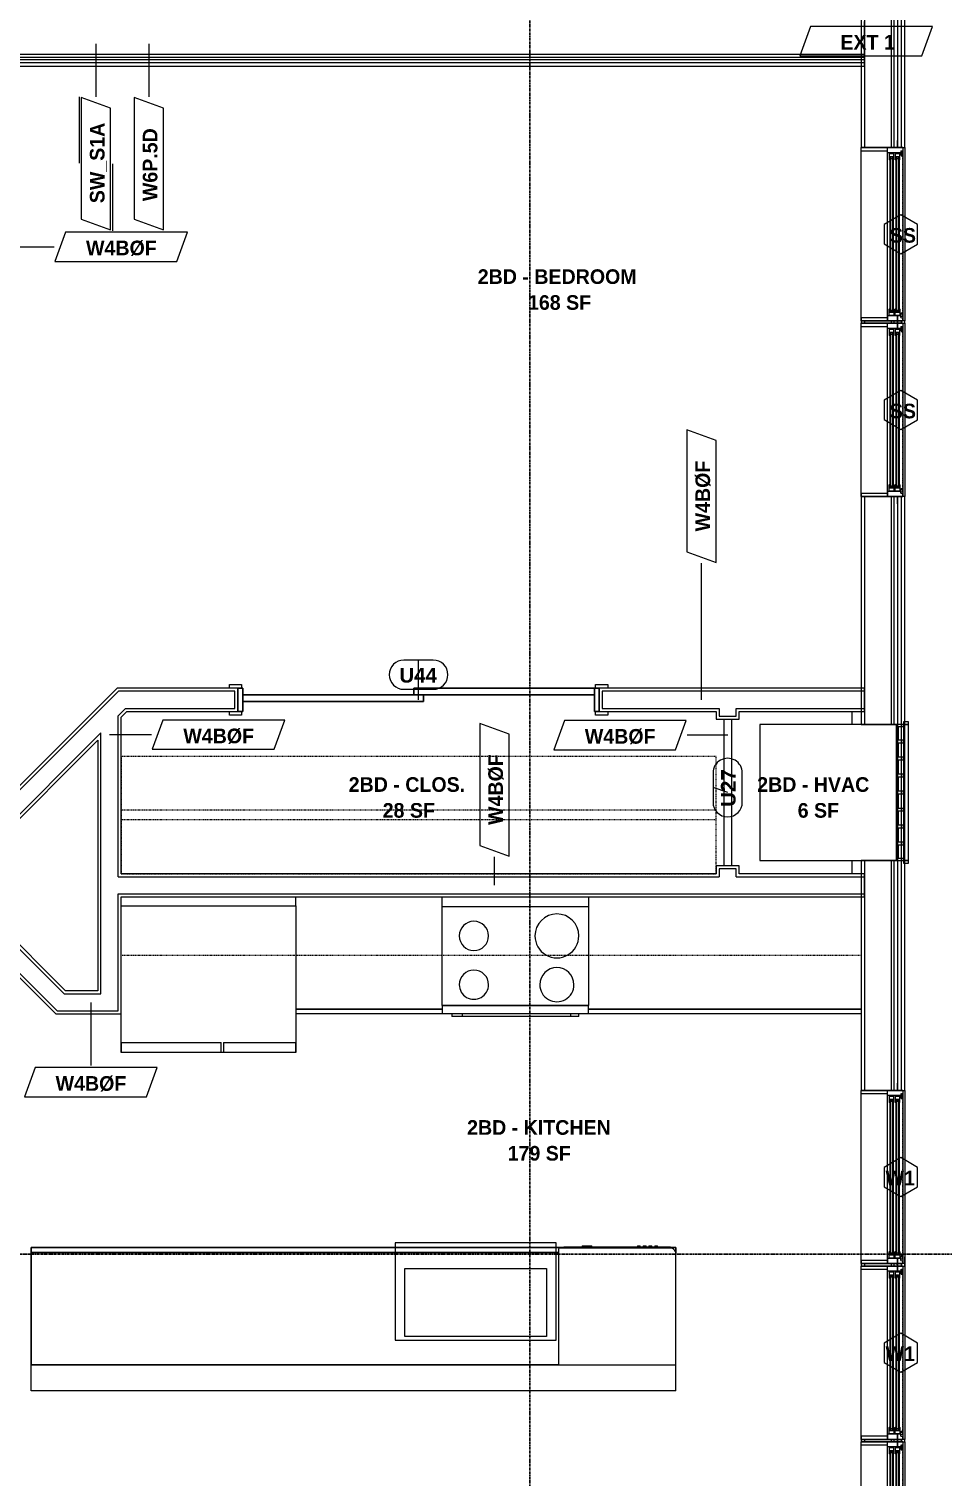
# Model space of a CAD drawing. Header units: inches. Extents: x -4058 to -1781, y 9814 to 12264.
# Drawn here: x -2275.9 to -2088.7, y 10121.5 to 10418.3 of the extents above; entities that cross this region are included whole.
import ezdxf

# ---------------------------------------------------------------- set-up
doc = ezdxf.new("R2010")
doc.units = ezdxf.units.IN
doc.header["$MEASUREMENT"] = 0
doc.linetypes.add('Dash', pattern=[0.25, 0.125, -0.125])
doc.linetypes.add('Grid Line 1_2_', pattern=[0.875, 0.5, -0.125, 0.125, -0.125])
for name, color, linetype, lineweight in [('0-1', 7, 'Continuous', 5), ('0-2', 7, 'Continuous', 9), ('A-AREA-IDEN', 2, 'Continuous', 9), ('A-DETL-GENF-HDLN-1', 7, 'Dash', 9), ('A-DETL-GENF-HDLN-2', 1, 'Continuous', 18), ('A-DOOR-3', 31, 'Continuous', 9), ('A-DOOR-4', 31, 'Continuous', 30), ('A-DOOR-FRAM-3', 31, 'Continuous', 30), ('A-DOOR-IDEN', 31, 'Continuous', 9), ('A-FLOR-1', 7, 'Continuous', 9), ('A-GENM-1', 7, 'Continuous', 9), ('A-GLAZ', 151, 'Continuous', 18), ('A-GLAZ-1', 10, 'Continuous', 30), ('A-GLAZ-2', 7, 'Continuous', 9), ('A-GLAZ-IDEN', 152, 'Continuous', 9), ('A-WALL', 113, 'Continuous', 18), ('A-WALL-1', 7, 'Continuous', 9), ('A-WALL-2', 250, 'Continuous', 18), ('A-WALL-3', 113, 'Continuous', 9), ('A-WALL-IDEN', 211, 'Continuous', 9), ('I-WALL-1', 7, 'Continuous', 9), ('P-SANR-FIXT', 6, 'Continuous', 9), ('Q-CASE', 31, 'Continuous', 9), ('Q-CASE-HDLN', 31, 'Dash', 9), ('Q-SPCQ', 91, 'Continuous', 9), ('S-GRID-1', 1, 'Grid Line 1_2_', 30)]:
    doc.layers.add(name, color=color, linetype=linetype, lineweight=lineweight)
doc.styles.add('Arial_B', font='arialbd.ttf', dxfattribs={"height": 3})
doc.styles.add('Century Gothic_B_1', font='GOTHICB.TTF', dxfattribs={"height": 3})

# ---------------------------------------------------------------- blocks, each defined once
blk = doc.blocks.new('Window-Double_Hung-Marvin-Essential - 3-WIDE _TEMP ALL LOW_ ESDH3066-3454286-UNIT PLANS - 1ST FLOOR')
at = {"layer": 'A-DETL-GENF-HDLN-1'}
blk.add_line((16.1, -3.97), (-16.5, -3.97), dxfattribs=at)
at = {"layer": 'A-DETL-GENF-HDLN-2'}
for p, q in [((-17.13, 4.44), (-17.75, 4.44)), ((-17.13, -0.91), (-17.13, 4.44)), ((17.12, 4.44), (17.75, 4.44)), ((17.12, 4.44), (17.12, -0.91)), ((-19.25, -2.98), (-19.25, -2.94)), ((-19.25, -2.94), (-17.9, -2.94)), ((-17.9, -2.94), (-17.9, -2.83)), ((-17.9, -2.83), (-17.75, -2.83)), ((-16.72, -0.94), (-17.75, -0.94)), ((-17.75, -4.03), (-17.75, -0.94)), ((-16.72, -3.52), (-16.72, -0.94)), ((-16.56, -1.28), (-15.34, -1.28)), ((-16.56, -1.28), (-16.56, -2.22)), ((-15.34, -2.22), (-16.56, -2.22)), ((-16.56, -2.5), (-15.34, -2.5)), ((-16.56, -2.5), (-16.56, -3.44)), ((-15.28, -1.4), (-15.94, -1.4)), ((-15.94, -1.4), (-15.94, -2.12)), ((-15.94, -2.12), (-15.28, -2.12)), ((-15.28, -2.62), (-15.94, -2.62)), ((-15.94, -2.62), (-15.94, -3.34)), ((-15.84, -1.41), (-15.84, -2.1)), ((-15.84, -2.63), (-15.84, -3.32)), ((-15.54, -1.54), (-15.54, -1.98)), ((-15.54, -2.76), (-15.54, -3.2)), ((-15.34, -1.28), (-15.28, -1.34)), ((-15.34, -2.22), (-15.28, -2.16)), ((-15.34, -2.5), (-15.28, -2.56)), ((-15.28, -1.34), (-15.28, -1.4)), ((-15.28, -2.12), (-15.28, -2.16)), ((-15.28, -2.56), (-15.28, -2.62)), ((15.34, -1.28), (15.28, -1.34)), ((15.28, -1.34), (15.28, -1.4)), ((15.28, -1.4), (15.94, -1.4)), ((15.28, -2.12), (15.28, -2.16)), ((15.94, -2.12), (15.28, -2.12)), ((15.34, -2.22), (15.28, -2.16)), ((15.34, -2.5), (15.28, -2.56)), ((15.28, -2.56), (15.28, -2.62)), ((15.28, -2.62), (15.94, -2.62)), ((16.56, -1.28), (15.34, -1.28)), ((15.34, -2.22), (16.56, -2.22)), ((16.56, -2.5), (15.34, -2.5)), ((15.54, -1.54), (15.54, -1.98)), ((15.54, -2.76), (15.54, -3.2)), ((15.84, -1.41), (15.84, -2.1)), ((15.84, -2.63), (15.84, -3.32)), ((15.94, -1.4), (15.94, -2.12)), ((15.94, -2.62), (15.94, -3.34)), ((16.56, -1.28), (16.56, -2.22)), ((16.56, -2.5), (16.56, -3.44)), ((16.72, -3.52), (16.72, -0.94)), ((16.72, -0.94), (17.75, -0.94)), ((17.75, -4.03), (17.75, -0.94)), ((17.9, -2.83), (17.75, -2.83)), ((17.9, -2.94), (17.9, -2.83)), ((19.25, -2.94), (17.9, -2.94)), ((19.25, -2.98), (19.25, -2.94)), ((-17.75, -2.98), (-19.25, -2.98)), ((-17.75, -4.03), (-17.16, -4.03)), ((-17.08, -3.62), (-17.16, -4.03)), ((-17.08, -3.62), (-16.19, -3.62)), ((-16.85, -4), (-16.85, -3.62)), ((-16.3, -4), (-16.85, -4)), ((-16.38, -3.52), (-16.72, -3.52)), ((-15.34, -3.44), (-16.56, -3.44)), ((-16.38, -3.62), (-16.38, -3.52)), ((-16.18, -3.76), (-16.3, -3.76)), ((-16.3, -3.76), (-16.3, -4)), ((-16.19, -3.62), (-16.19, -3.72)), ((-16.19, -3.72), (-16.1, -3.72)), ((-16.18, -3.97), (-16.18, -3.76)), ((-16.18, -3.97), (-16.1, -3.97)), ((-16.1, -3.72), (-16.1, -3.97)), ((-15.94, -3.34), (-15.28, -3.34)), ((-15.34, -3.44), (-15.28, -3.38)), ((-15.28, -3.34), (-15.28, -3.38)), ((15.28, -3.34), (15.28, -3.38)), ((15.94, -3.34), (15.28, -3.34)), ((15.34, -3.44), (15.28, -3.38)), ((15.34, -3.44), (16.56, -3.44)), ((16.19, -3.72), (16.1, -3.72)), ((16.1, -3.72), (16.1, -3.97)), ((16.18, -3.97), (16.1, -3.97)), ((16.18, -3.97), (16.18, -3.76)), ((16.18, -3.76), (16.3, -3.76)), ((17.08, -3.62), (16.19, -3.62)), ((16.19, -3.62), (16.19, -3.72)), ((16.3, -3.76), (16.3, -4)), ((16.3, -4), (16.85, -4)), ((16.38, -3.62), (16.38, -3.52)), ((16.38, -3.52), (16.72, -3.52)), ((16.85, -4), (16.85, -3.62)), ((17.08, -3.62), (17.16, -4.03)), ((17.75, -4.03), (17.16, -4.03)), ((17.75, -2.98), (19.25, -2.98))]:
    blk.add_line(p, q, dxfattribs=at)
at = {"layer": 'A-GLAZ'}
for p, q in [((15.84, -1.41), (-15.84, -1.41)), ((15.84, -1.54), (-15.84, -1.54)), ((15.84, -1.98), (-15.84, -1.98)), ((15.84, -2.1), (-15.84, -2.1)), ((15.84, -2.63), (-15.84, -2.63)), ((15.84, -2.76), (-15.84, -2.76)), ((15.84, -3.2), (-15.84, -3.2)), ((15.84, -3.32), (-15.84, -3.32))]:
    blk.add_line(p, q, dxfattribs=at)
at = {"layer": 'A-GLAZ-1'}
for p, q in [((-17.75, -0.91), (-17.75, 4.44)), ((17.75, 4.44), (17.75, -0.91)), ((-17.75, -4.03), (-17.75, -0.94)), ((17.75, -0.94), (17.75, -4.03))]:
    blk.add_line(p, q, dxfattribs=at)
at = {"layer": 'A-GLAZ-2'}
for p, q in [((-17.75, 4.44), (17.75, 4.44)), ((-17.75, -0.94), (17.75, -0.94)), ((17.75, -4.03), (-17.75, -4.03)), ((17.75, -4.44), (19.62, -4.44)), ((17.75, -4.5), (17.75, -4.44)), ((19.62, -4.5), (17.75, -4.5)), ((19.62, -4.44), (19.62, -4.5))]:
    blk.add_line(p, q, dxfattribs=at)
blk = doc.blocks.new('Window-Double_Hung-Marvin-Essential - 3-WIDE _TEMP ALL LOW_ ESDH3066-3454287-UNIT PLANS - 1ST FLOOR')
at = {"layer": 'A-DETL-GENF-HDLN-1'}
blk.add_line((16.1, -3.97), (-16.5, -3.97), dxfattribs=at)
at = {"layer": 'A-DETL-GENF-HDLN-2'}
for p, q in [((-17.13, 4.44), (-17.75, 4.44)), ((-17.13, -0.91), (-17.13, 4.44)), ((17.12, 4.44), (17.75, 4.44)), ((17.12, 4.44), (17.12, -0.91)), ((-19.25, -2.98), (-19.25, -2.94)), ((-19.25, -2.94), (-17.9, -2.94)), ((-17.9, -2.94), (-17.9, -2.83)), ((-17.9, -2.83), (-17.75, -2.83)), ((-16.72, -0.94), (-17.75, -0.94)), ((-17.75, -4.03), (-17.75, -0.94)), ((-16.72, -3.52), (-16.72, -0.94)), ((-16.56, -1.28), (-15.34, -1.28)), ((-16.56, -1.28), (-16.56, -2.22)), ((-15.34, -2.22), (-16.56, -2.22)), ((-16.56, -2.5), (-15.34, -2.5)), ((-16.56, -2.5), (-16.56, -3.44)), ((-15.28, -1.4), (-15.94, -1.4)), ((-15.94, -1.4), (-15.94, -2.12)), ((-15.94, -2.12), (-15.28, -2.12)), ((-15.28, -2.62), (-15.94, -2.62)), ((-15.94, -2.62), (-15.94, -3.34)), ((-15.84, -1.41), (-15.84, -2.1)), ((-15.84, -2.63), (-15.84, -3.32)), ((-15.54, -1.54), (-15.54, -1.98)), ((-15.54, -2.76), (-15.54, -3.2)), ((-15.34, -1.28), (-15.28, -1.34)), ((-15.34, -2.22), (-15.28, -2.16)), ((-15.34, -2.5), (-15.28, -2.56)), ((-15.28, -1.34), (-15.28, -1.4)), ((-15.28, -2.12), (-15.28, -2.16)), ((-15.28, -2.56), (-15.28, -2.62)), ((15.34, -1.28), (15.28, -1.34)), ((15.28, -1.34), (15.28, -1.4)), ((15.28, -1.4), (15.94, -1.4)), ((15.28, -2.12), (15.28, -2.16)), ((15.94, -2.12), (15.28, -2.12)), ((15.34, -2.22), (15.28, -2.16)), ((15.34, -2.5), (15.28, -2.56)), ((15.28, -2.56), (15.28, -2.62)), ((15.28, -2.62), (15.94, -2.62)), ((16.56, -1.28), (15.34, -1.28)), ((15.34, -2.22), (16.56, -2.22)), ((16.56, -2.5), (15.34, -2.5)), ((15.54, -1.54), (15.54, -1.98)), ((15.54, -2.76), (15.54, -3.2)), ((15.84, -1.41), (15.84, -2.1)), ((15.84, -2.63), (15.84, -3.32)), ((15.94, -1.4), (15.94, -2.12)), ((15.94, -2.62), (15.94, -3.34)), ((16.56, -1.28), (16.56, -2.22)), ((16.56, -2.5), (16.56, -3.44)), ((16.72, -3.52), (16.72, -0.94)), ((16.72, -0.94), (17.75, -0.94)), ((17.75, -4.03), (17.75, -0.94)), ((17.9, -2.83), (17.75, -2.83)), ((17.9, -2.94), (17.9, -2.83)), ((19.25, -2.94), (17.9, -2.94)), ((19.25, -2.98), (19.25, -2.94)), ((-17.75, -2.98), (-19.25, -2.98)), ((-17.75, -4.03), (-17.16, -4.03)), ((-17.08, -3.62), (-17.16, -4.03)), ((-17.08, -3.62), (-16.19, -3.62)), ((-16.85, -4), (-16.85, -3.62)), ((-16.3, -4), (-16.85, -4)), ((-16.38, -3.52), (-16.72, -3.52)), ((-15.34, -3.44), (-16.56, -3.44)), ((-16.38, -3.62), (-16.38, -3.52)), ((-16.18, -3.76), (-16.3, -3.76)), ((-16.3, -3.76), (-16.3, -4)), ((-16.19, -3.62), (-16.19, -3.72)), ((-16.19, -3.72), (-16.1, -3.72)), ((-16.18, -3.97), (-16.18, -3.76)), ((-16.18, -3.97), (-16.1, -3.97)), ((-16.1, -3.72), (-16.1, -3.97)), ((-15.94, -3.34), (-15.28, -3.34)), ((-15.34, -3.44), (-15.28, -3.38)), ((-15.28, -3.34), (-15.28, -3.38)), ((15.28, -3.34), (15.28, -3.38)), ((15.94, -3.34), (15.28, -3.34)), ((15.34, -3.44), (15.28, -3.38)), ((15.34, -3.44), (16.56, -3.44)), ((16.19, -3.72), (16.1, -3.72)), ((16.1, -3.72), (16.1, -3.97)), ((16.18, -3.97), (16.1, -3.97)), ((16.18, -3.97), (16.18, -3.76)), ((16.18, -3.76), (16.3, -3.76)), ((17.08, -3.62), (16.19, -3.62)), ((16.19, -3.62), (16.19, -3.72)), ((16.3, -3.76), (16.3, -4)), ((16.3, -4), (16.85, -4)), ((16.38, -3.62), (16.38, -3.52)), ((16.38, -3.52), (16.72, -3.52)), ((16.85, -4), (16.85, -3.62)), ((17.08, -3.62), (17.16, -4.03)), ((17.75, -4.03), (17.16, -4.03)), ((17.75, -2.98), (19.25, -2.98))]:
    blk.add_line(p, q, dxfattribs=at)
at = {"layer": 'A-GLAZ'}
for p, q in [((15.84, -1.41), (-15.84, -1.41)), ((15.84, -1.54), (-15.84, -1.54)), ((15.84, -1.98), (-15.84, -1.98)), ((15.84, -2.1), (-15.84, -2.1)), ((15.84, -2.63), (-15.84, -2.63)), ((15.84, -2.76), (-15.84, -2.76)), ((15.84, -3.2), (-15.84, -3.2)), ((15.84, -3.32), (-15.84, -3.32))]:
    blk.add_line(p, q, dxfattribs=at)
at = {"layer": 'A-GLAZ-1'}
for p, q in [((-17.75, -0.91), (-17.75, 4.44)), ((17.75, 4.44), (17.75, -0.91)), ((-17.75, -4.03), (-17.75, -0.94)), ((17.75, -0.94), (17.75, -4.03))]:
    blk.add_line(p, q, dxfattribs=at)
at = {"layer": 'A-GLAZ-2'}
for p, q in [((-17.75, 4.44), (17.75, 4.44)), ((-17.75, -0.94), (17.75, -0.94)), ((17.75, -4.03), (-17.75, -4.03))]:
    blk.add_line(p, q, dxfattribs=at)
blk = doc.blocks.new('Window-Double_Hung-Marvin-Essential - 2-WIDE _TEMP ALL LOW_ ESDH3066-3454284-UNIT PLANS - 1ST FLOOR')
at = {"layer": 'A-DETL-GENF-HDLN-1'}
blk.add_line((16.1, -3.97), (-16.5, -3.97), dxfattribs=at)
at = {"layer": 'A-DETL-GENF-HDLN-2'}
for p, q in [((-17.13, 4.44), (-17.75, 4.44)), ((-17.13, -0.91), (-17.13, 4.44)), ((17.12, 4.44), (17.75, 4.44)), ((17.12, 4.44), (17.12, -0.91)), ((-19.25, -2.98), (-19.25, -2.94)), ((-19.25, -2.94), (-17.9, -2.94)), ((-17.9, -2.94), (-17.9, -2.83)), ((-17.9, -2.83), (-17.75, -2.83)), ((-16.72, -0.94), (-17.75, -0.94)), ((-17.75, -4.03), (-17.75, -0.94)), ((-16.72, -3.52), (-16.72, -0.94)), ((-16.56, -1.28), (-15.34, -1.28)), ((-16.56, -1.28), (-16.56, -2.22)), ((-15.34, -2.22), (-16.56, -2.22)), ((-16.56, -2.5), (-15.34, -2.5)), ((-16.56, -2.5), (-16.56, -3.44)), ((-15.28, -1.4), (-15.94, -1.4)), ((-15.94, -1.4), (-15.94, -2.12)), ((-15.94, -2.12), (-15.28, -2.12)), ((-15.28, -2.62), (-15.94, -2.62)), ((-15.94, -2.62), (-15.94, -3.34)), ((-15.84, -1.41), (-15.84, -2.1)), ((-15.84, -2.63), (-15.84, -3.32)), ((-15.54, -1.54), (-15.54, -1.98)), ((-15.54, -2.76), (-15.54, -3.2)), ((-15.34, -1.28), (-15.28, -1.34)), ((-15.34, -2.22), (-15.28, -2.16)), ((-15.34, -2.5), (-15.28, -2.56)), ((-15.28, -1.34), (-15.28, -1.4)), ((-15.28, -2.12), (-15.28, -2.16)), ((-15.28, -2.56), (-15.28, -2.62)), ((15.34, -1.28), (15.28, -1.34)), ((15.28, -1.34), (15.28, -1.4)), ((15.28, -1.4), (15.94, -1.4)), ((15.28, -2.12), (15.28, -2.16)), ((15.94, -2.12), (15.28, -2.12)), ((15.34, -2.22), (15.28, -2.16)), ((15.34, -2.5), (15.28, -2.56)), ((15.28, -2.56), (15.28, -2.62)), ((15.28, -2.62), (15.94, -2.62)), ((16.56, -1.28), (15.34, -1.28)), ((15.34, -2.22), (16.56, -2.22)), ((16.56, -2.5), (15.34, -2.5)), ((15.54, -1.54), (15.54, -1.98)), ((15.54, -2.76), (15.54, -3.2)), ((15.84, -1.41), (15.84, -2.1)), ((15.84, -2.63), (15.84, -3.32)), ((15.94, -1.4), (15.94, -2.12)), ((15.94, -2.62), (15.94, -3.34)), ((16.56, -1.28), (16.56, -2.22)), ((16.56, -2.5), (16.56, -3.44)), ((16.72, -3.52), (16.72, -0.94)), ((16.72, -0.94), (17.75, -0.94)), ((17.75, -4.03), (17.75, -0.94)), ((17.9, -2.83), (17.75, -2.83)), ((17.9, -2.94), (17.9, -2.83)), ((19.25, -2.94), (17.9, -2.94)), ((19.25, -2.98), (19.25, -2.94)), ((-17.75, -2.98), (-19.25, -2.98)), ((-17.75, -4.03), (-17.16, -4.03)), ((-17.08, -3.62), (-17.16, -4.03)), ((-17.08, -3.62), (-16.19, -3.62)), ((-16.85, -4), (-16.85, -3.62)), ((-16.3, -4), (-16.85, -4)), ((-16.38, -3.52), (-16.72, -3.52)), ((-15.34, -3.44), (-16.56, -3.44)), ((-16.38, -3.62), (-16.38, -3.52)), ((-16.18, -3.76), (-16.3, -3.76)), ((-16.3, -3.76), (-16.3, -4)), ((-16.19, -3.62), (-16.19, -3.72)), ((-16.19, -3.72), (-16.1, -3.72)), ((-16.18, -3.97), (-16.18, -3.76)), ((-16.18, -3.97), (-16.1, -3.97)), ((-16.1, -3.72), (-16.1, -3.97)), ((-15.94, -3.34), (-15.28, -3.34)), ((-15.34, -3.44), (-15.28, -3.38)), ((-15.28, -3.34), (-15.28, -3.38)), ((15.28, -3.34), (15.28, -3.38)), ((15.94, -3.34), (15.28, -3.34)), ((15.34, -3.44), (15.28, -3.38)), ((15.34, -3.44), (16.56, -3.44)), ((16.19, -3.72), (16.1, -3.72)), ((16.1, -3.72), (16.1, -3.97)), ((16.18, -3.97), (16.1, -3.97)), ((16.18, -3.97), (16.18, -3.76)), ((16.18, -3.76), (16.3, -3.76)), ((17.08, -3.62), (16.19, -3.62)), ((16.19, -3.62), (16.19, -3.72)), ((16.3, -3.76), (16.3, -4)), ((16.3, -4), (16.85, -4)), ((16.38, -3.62), (16.38, -3.52)), ((16.38, -3.52), (16.72, -3.52)), ((16.85, -4), (16.85, -3.62)), ((17.08, -3.62), (17.16, -4.03)), ((17.75, -4.03), (17.16, -4.03)), ((17.75, -2.98), (19.25, -2.98))]:
    blk.add_line(p, q, dxfattribs=at)
at = {"layer": 'A-GLAZ'}
for p, q in [((15.84, -1.41), (-15.84, -1.41)), ((15.84, -1.54), (-15.84, -1.54)), ((15.84, -1.98), (-15.84, -1.98)), ((15.84, -2.1), (-15.84, -2.1)), ((15.84, -2.63), (-15.84, -2.63)), ((15.84, -2.76), (-15.84, -2.76)), ((15.84, -3.2), (-15.84, -3.2)), ((15.84, -3.32), (-15.84, -3.32))]:
    blk.add_line(p, q, dxfattribs=at)
at = {"layer": 'A-GLAZ-1'}
for p, q in [((-17.75, -0.91), (-17.75, 4.44)), ((17.75, 4.44), (17.75, -0.91)), ((-17.75, -4.03), (-17.75, -0.94)), ((17.75, -0.94), (17.75, -4.03))]:
    blk.add_line(p, q, dxfattribs=at)
at = {"layer": 'A-GLAZ-2'}
for p, q in [((-17.75, 4.44), (17.75, 4.44)), ((-17.75, -0.94), (17.75, -0.94)), ((17.75, -4.03), (-17.75, -4.03))]:
    blk.add_line(p, q, dxfattribs=at)
blk = doc.blocks.new('V-Series_EWC4_SPVU_RFA_2015 - 1ST FLOOR-2484708-UNIT PLANS - 1ST FLOOR')
at = {"layer": 'A-GENM-1'}
for p, q in [((-3126.69, 12090.69), (-3127.25, 12090.69)), ((-3127.25, 12090.69), (-3127.25, 12089.69)), ((-3127.25, 12089.69), (-3126.69, 12089.69)), ((-3098.81, 12090.69), (-3126.69, 12090.69)), ((-3126.69, 12090.69), (-3126.69, 12089.69)), ((-3126.69, 12089.69), (-3126.69, 12090.69)), ((-3126.69, 12089.69), (-3098.81, 12089.69)), ((-3126.69, 12089.69), (-3126.69, 12060.25)), ((-3126.25, 12089.69), (-3126.69, 12089.69)), ((-3126.25, 12088.69), (-3126.25, 12089.69)), ((-3122.95, 12089.69), (-3123.45, 12089.69)), ((-3123.45, 12089.69), (-3123.45, 12088.69)), ((-3122.95, 12088.69), (-3122.95, 12089.69)), ((-3119.47, 12089.69), (-3119.97, 12089.69)), ((-3119.97, 12089.69), (-3119.97, 12088.69)), ((-3119.47, 12088.69), (-3119.47, 12089.69)), ((-3115.98, 12089.69), (-3116.48, 12089.69)), ((-3116.48, 12089.69), (-3116.48, 12088.69)), ((-3115.98, 12088.69), (-3115.98, 12089.69)), ((-3112.5, 12089.69), (-3113, 12089.69)), ((-3113, 12089.69), (-3113, 12088.69)), ((-3112.5, 12088.69), (-3112.5, 12089.69)), ((-3109.01, 12089.69), (-3109.51, 12089.69)), ((-3109.51, 12089.69), (-3109.51, 12088.69)), ((-3109.01, 12088.69), (-3109.01, 12089.69)), ((-3105.53, 12089.69), (-3106.03, 12089.69)), ((-3106.03, 12089.69), (-3106.03, 12088.69)), ((-3105.53, 12088.69), (-3105.53, 12089.69)), ((-3102.05, 12089.69), (-3102.55, 12089.69)), ((-3102.55, 12089.69), (-3102.55, 12088.69)), ((-3102.05, 12088.69), (-3102.05, 12089.69)), ((-3098.81, 12089.69), (-3099.25, 12089.69)), ((-3099.25, 12089.69), (-3099.25, 12088.69)), ((-3098.81, 12089.69), (-3098.81, 12090.69)), ((-3098.25, 12090.69), (-3098.81, 12090.69)), ((-3098.81, 12090.69), (-3098.81, 12089.69)), ((-3098.81, 12089.69), (-3098.25, 12089.69)), ((-3098.81, 12060.25), (-3098.81, 12089.69)), ((-3098.25, 12089.69), (-3098.25, 12090.69)), ((-3123.45, 12088.69), (-3126.25, 12088.69)), ((-3119.97, 12088.69), (-3122.95, 12088.69)), ((-3116.48, 12088.69), (-3119.47, 12088.69)), ((-3113, 12088.69), (-3115.98, 12088.69)), ((-3109.51, 12088.69), (-3112.5, 12088.69)), ((-3106.03, 12088.69), (-3109.01, 12088.69)), ((-3102.55, 12088.69), (-3105.53, 12088.69)), ((-3099.25, 12088.69), (-3102.05, 12088.69)), ((-3126.69, 12060.25), (-3098.81, 12060.25))]:
    blk.add_line(p, q, dxfattribs=at)
blk = doc.blocks.new('CTR - 1st Phase - Shell_rvt-1-UNIT PLANS - 1ST FLOOR')
at = {"layer": 'A-FLOR-1'}
for p, q in [((-2107.32, 10275.73), (-2107.32, 10278.41)), ((-2107.32, 10245.16), (-2107.32, 10247.85))]:
    blk.add_line(p, q, dxfattribs=at)
at = {"layer": 'A-WALL-1'}
for p, q in [((-2105.45, 10474.84), (-2105.45, 10393.94)), ((-2096.57, 10393.94), (-2096.57, 10474.84)), ((-2100.1, 10393.94), (-2100.07, 10393.94)), ((-2096.98, 10393.94), (-2096.57, 10393.94)), ((-2096.57, 10393.94), (-2096.57, 10358.44)), ((-2105.45, 10358.44), (-2105.45, 10357.94)), ((-2100.07, 10358.44), (-2100.1, 10358.44)), ((-2100.1, 10357.94), (-2100.07, 10357.94)), ((-2096.57, 10358.44), (-2096.98, 10358.44)), ((-2096.98, 10357.94), (-2096.57, 10357.94)), ((-2096.57, 10357.94), (-2096.57, 10358.44)), ((-2096.57, 10357.94), (-2096.57, 10322.44)), ((-2105.45, 10322.44), (-2105.45, 10275.73)), ((-2100.07, 10322.44), (-2100.1, 10322.44)), ((-2096.57, 10322.44), (-2096.98, 10322.44)), ((-2096.57, 10200.74), (-2096.57, 10322.44)), ((-2105.45, 10275.73), (-2098.32, 10275.73)), ((-2098.32, 10275.73), (-2098.32, 10247.85)), ((-2098.32, 10247.85), (-2105.45, 10247.85)), ((-2105.45, 10247.85), (-2105.45, 10200.74)), ((-2100.1, 10200.74), (-2100.07, 10200.74)), ((-2096.98, 10200.74), (-2096.57, 10200.74)), ((-2096.57, 10200.74), (-2096.57, 10166.61)), ((-2105.45, 10165.24), (-2105.45, 10164.74)), ((-2100.07, 10165.24), (-2100.1, 10165.24)), ((-2100.1, 10164.74), (-2100.07, 10164.74)), ((-2096.57, 10165.24), (-2096.98, 10165.24)), ((-2096.98, 10164.74), (-2096.57, 10164.74)), ((-2096.57, 10164.74), (-2096.57, 10129.24)), ((-2105.45, 10129.24), (-2105.45, 10128.74)), ((-2100.07, 10129.24), (-2100.1, 10129.24)), ((-2100.1, 10128.74), (-2100.07, 10128.74)), ((-2096.57, 10129.24), (-2096.98, 10129.24)), ((-2096.98, 10128.74), (-2096.57, 10128.74)), ((-2096.57, 10128.74), (-2096.57, 10129.24)), ((-2096.57, 10128.74), (-2096.57, 10093.24))]:
    blk.add_line(p, q, dxfattribs=at)
at = {"layer": 'A-WALL-2'}
for p, q in [((-2104.82, 10474.84), (-2104.82, 10393.94)), ((-2099.32, 10474.84), (-2099.32, 10393.94)), ((-2098.82, 10474.84), (-2098.82, 10393.94)), ((-2098.07, 10474.84), (-2098.07, 10393.94)), ((-2097.32, 10474.84), (-2097.32, 10393.94)), ((-2104.82, 10358.44), (-2104.82, 10357.94)), ((-2099.32, 10358.44), (-2099.32, 10357.94)), ((-2098.82, 10358.44), (-2098.82, 10357.94)), ((-2098.07, 10358.44), (-2098.07, 10357.94)), ((-2097.32, 10358.44), (-2097.32, 10357.94)), ((-2104.82, 10322.44), (-2104.82, 10275.73)), ((-2099.32, 10322.44), (-2099.32, 10275.73)), ((-2098.82, 10322.44), (-2098.82, 10275.73)), ((-2098.07, 10322.44), (-2098.07, 10200.74)), ((-2097.32, 10322.44), (-2097.32, 10200.74)), ((-2104.82, 10247.85), (-2104.82, 10200.74)), ((-2099.32, 10247.85), (-2099.32, 10200.74)), ((-2098.82, 10247.85), (-2098.82, 10200.74)), ((-2104.82, 10165.24), (-2104.82, 10164.74)), ((-2099.32, 10165.24), (-2099.32, 10164.74)), ((-2098.82, 10165.24), (-2098.82, 10164.74)), ((-2098.07, 10165.24), (-2098.07, 10164.74)), ((-2097.32, 10165.24), (-2097.32, 10164.74)), ((-2104.82, 10129.24), (-2104.82, 10128.74)), ((-2099.32, 10129.24), (-2099.32, 10128.74)), ((-2098.82, 10129.24), (-2098.82, 10128.74)), ((-2098.07, 10129.24), (-2098.07, 10128.74)), ((-2097.32, 10129.24), (-2097.32, 10128.74))]:
    blk.add_line(p, q, dxfattribs=at)
at = {"layer": '0-2'}
for name, p, rotation in [('Window-Double_Hung-Marvin-Essential - 2-WIDE _TEMP ALL LOW_ ESDH3066-3454284-UNIT PLANS - 1ST FLOOR', (-2101.01, 10376.19), 89.99999999999882), ('Window-Double_Hung-Marvin-Essential - 2-WIDE _TEMP ALL LOW_ ESDH3066-3454284-UNIT PLANS - 1ST FLOOR', (-2101.01, 10340.19), 89.99999999999882), ('V-Series_EWC4_SPVU_RFA_2015 - 1ST FLOOR-2484708-UNIT PLANS - 1ST FLOOR', (-14186.51, 7149.04), 269.9999999999999), ('Window-Double_Hung-Marvin-Essential - 3-WIDE _TEMP ALL LOW_ ESDH3066-3454287-UNIT PLANS - 1ST FLOOR', (-2101.01, 10182.99), 89.99999999999882), ('Window-Double_Hung-Marvin-Essential - 3-WIDE _TEMP ALL LOW_ ESDH3066-3454286-UNIT PLANS - 1ST FLOOR', (-2101.01, 10146.99), 89.99999999999882), ('Window-Double_Hung-Marvin-Essential - 3-WIDE _TEMP ALL LOW_ ESDH3066-3454287-UNIT PLANS - 1ST FLOOR', (-2101.01, 10110.99), 89.99999999999882)]:
    blk.add_blockref(name, p, dxfattribs=dict(at, rotation=rotation))
blk = doc.blocks.new('CTR - 1st Phase - Common Walls_rvt-1-UNIT PLANS - 1ST FLOOR')
at = {"layer": 'A-WALL-2'}
for p, q in [((-2104.82, 10413.04), (-2436.93, 10413.04)), ((-2104.82, 10411.29), (-2438.68, 10411.29)), ((-2104.82, 10411.91), (-2438.05, 10411.91)), ((-2104.82, 10412.41), (-2437.55, 10412.41))]:
    blk.add_line(p, q, dxfattribs=at)
at = {"layer": 'I-WALL-1'}
for p, q in [((-2104.82, 10410.66), (-2104.82, 10419.79)), ((-2439.3, 10410.66), (-2104.82, 10410.66))]:
    blk.add_line(p, q, dxfattribs=at)
blk = doc.blocks.new('CTR - 1st Phase - Structure_rvt-1-UNIT PLANS - 1ST FLOOR')
at = {"layer": 'S-GRID-1'}
for p, q in [((-2173.32, 9814.03), (-2173.32, 12247.5)), ((-1781.27, 10167.19), (-4041.78, 10167.19))]:
    blk.add_line(p, q, dxfattribs=at)
blk = doc.blocks.new('083100 - Access Doors and Panels - Type 1 - ACCESS PANEL - 2-6 X 6-0-3696233-UNIT PLANS - 1ST FLOOR')
at = {"layer": 'A-DOOR-3'}
for p, q in [((-15, -0.75), (-15, 0.75)), ((-15, 0.75), (15, 0.75)), ((15, 0.75), (15, -0.75)), ((15, -0.75), (-15, -0.75))]:
    blk.add_line(p, q, dxfattribs=at)
blk = doc.blocks.new('SLIDING - FLUSH - SLIDING - FLUSH - 6-0 x 6-8-4335190-UNIT PLANS - 1ST FLOOR')
at = {"layer": 'A-DOOR-3'}
for p, q in [((-38.75, 3.25), (-36.25, 3.25)), ((-38.75, 2.5), (-38.75, 3.25)), ((-36.25, 3.25), (-36.25, 2.5)), ((36.25, 3.25), (38.75, 3.25)), ((36.25, 2.5), (36.25, 3.25)), ((38.75, 3.25), (38.75, 2.5)), ((-36.25, 2.5), (-38.75, 2.5)), ((38.75, 2.5), (36.25, 2.5)), ((-38.75, -2.25), (-36.25, -2.25)), ((-38.75, -3), (-38.75, -2.25)), ((-36.25, -2.25), (-36.25, -3)), ((36.25, -2.25), (38.75, -2.25)), ((36.25, -3), (36.25, -2.25)), ((38.75, -2.25), (38.75, -3)), ((-36.25, -3), (-38.75, -3)), ((38.75, -3), (36.25, -3))]:
    blk.add_line(p, q, dxfattribs=at)
at = {"layer": 'A-DOOR-4'}
for p, q in [((-1, -0.875), (-1, 0.5)), ((-1, 0.5), (36, 0.5)), ((36, 0.5), (36, -0.875)), ((-36, -2.25), (-36, -0.875)), ((-36, -0.875), (1, -0.875)), ((1, -2.25), (-36, -2.25)), ((36, -0.875), (-1, -0.875)), ((1, -0.875), (1, -2.25))]:
    blk.add_line(p, q, dxfattribs=at)
at = {"layer": 'A-DOOR-FRAM-3'}
for p, q in [((-37, -2.25), (-37, 2.5)), ((-37, 2.5), (-36, 2.5)), ((-36, 2.5), (-36, -2.25)), ((36, 2.5), (37, 2.5)), ((36, -2.25), (36, 2.5)), ((37, 2.5), (37, -2.25)), ((-36, -2.25), (-37, -2.25)), ((37, -2.25), (36, -2.25))]:
    blk.add_line(p, q, dxfattribs=at)
blk = doc.blocks.new('OD_CW_Closet - OD_CW_Closet-3906263-UNIT PLANS - 1ST FLOOR')
at = {"layer": 'Q-CASE-HDLN'}
for p, q in [((122.59, 24), (0.74, 24)), ((0.74, 24), (0.74, 0)), ((122.59, 0), (122.59, 24)), ((0.74, 13), (122.59, 13)), ((0.74, 11), (122.59, 11)), ((0.74, 0), (122.59, 0))]:
    blk.add_line(p, q, dxfattribs=at)
blk = doc.blocks.new('SWING - SINGLE - FLUSH - SWING - FLUSH - 2-10 x 6-8 - PRIVACY-V37-UNIT PLANS - 1ST FLOOR')
at = {"layer": 'A-DOOR-3'}
for p, q in [((-20, 2.37), (-20, 2.87)), ((-20, 2.87), (-17, 2.87)), ((-20, 2.37), (-17, 2.37)), ((-20, -2.88), (-20, 2.37)), ((-17, 2.37), (-20, 2.37)), ((-17, 2.87), (-17, 2.37)), ((-17, 2.37), (-17, -2.88)), ((17, 2.37), (17, 2.87)), ((17, 2.87), (20, 2.87)), ((17, 2.37), (20, 2.37)), ((17, -2.88), (17, 2.37)), ((20, 2.37), (17, 2.37)), ((20, 2.87), (20, 2.37)), ((20, 2.37), (20, -2.88)), ((-17, -2.88), (-20, -2.88)), ((20, -2.88), (17, -2.88))]:
    blk.add_line(p, q, dxfattribs=at)
blk.add_arc((17, -2.38), 34.07, 180, 266.6343, dxfattribs=at)
at = {"layer": 'A-DOOR-4'}
for p, q in [((15, -2.38), (15, -36.38)), ((17, -2.38), (15, -2.38)), ((17, -2.38), (17, -36.38)), ((17, -36.38), (15, -36.38))]:
    blk.add_line(p, q, dxfattribs=at)
blk = doc.blocks.new('OD_CW_Base Cabinet - OD_CW_Base Cabinet-4331361-UNIT PLANS - 1ST FLOOR')
at = {"layer": 'Q-CASE'}
for p, q in [((0.74, 0), (56.59, 0)), ((0.74, 0), (56.59, 0)), ((56.59, -1), (0.74, -1)), ((0.74, -1), (56.59, -1)), ((86.59, 0), (116.59, 0)), ((86.59, 0), (116.59, 0)), ((116.59, -1), (86.59, -1)), ((86.59, -1), (116.59, -1)), ((116.59, -22.12), (116.59, -24)), ((116.59, -22.12), (116.59, -24))]:
    blk.add_line(p, q, dxfattribs=at)
blk = doc.blocks.new('OD_CW_Upper Cabinet - OD_CW_Upper Cabinet-4366987-UNIT PLANS - 1ST FLOOR')
at = {"layer": 'Q-CASE-HDLN'}
for p, q in [((0.74, -24), (0.74, -12)), ((0.74, -12), (152.34, -12)), ((152.34, -12), (152.34, -24)), ((152.34, -24), (0.74, -24))]:
    blk.add_line(p, q, dxfattribs=at)
blk = doc.blocks.new('Refrigerator_-_Side-by-Side_6047 - 36_ X 30_-1372843-UNIT PLANS - 1ST FLOOR')
at = {"layer": 'Q-SPCQ'}
for p, q in [((-17.88, 15.58), (17.87, 15.58)), ((-17.88, -14.42), (-17.88, 15.58)), ((-17.88, 15.58), (-3.13, 15.58)), ((-17.88, 15.58), (-17.88, 13.58)), ((-3.13, 13.58), (-3.13, 15.58)), ((-2.63, 15.58), (17.87, 15.58)), ((-2.63, 15.58), (-2.63, 13.58)), ((17.87, 15.58), (17.87, -14.42)), ((17.87, 13.58), (17.87, 15.58)), ((-3.13, 13.58), (-17.88, 13.58)), ((17.87, 13.58), (-2.63, 13.58)), ((17.87, -14.42), (-17.88, -14.42))]:
    blk.add_line(p, q, dxfattribs=at)
blk = doc.blocks.new('OD_CW_Base Cabinet - OD_CW_Base Cabinet-4331363-UNIT PLANS - 1ST FLOOR')
at = {"layer": 'Q-CASE'}
for p, q in [((132.74, 24), (24.74, 24)), ((132.74, 0), (132.74, 24)), ((0.74, 1.2), (0.74, 0)), ((0.74, 0), (132.74, 0))]:
    blk.add_line(p, q, dxfattribs=at)
blk = doc.blocks.new('Dishwasher_15404 - 34_ counter-V75-UNIT PLANS - 1ST FLOOR')
at = {"layer": 'Q-SPCQ'}
for p, q in [((23.68, 0), (0, 0)), ((0, 0), (0, -24)), ((23.87, -22.93), (23.87, -0.2)), ((24.12, -1.09), (24, -1.09)), ((24.12, -1.09), (24.12, -22.91)), ((24.37, -4.82), (24.12, -4.82)), ((24.37, -4.82), (24.37, -5.81)), ((24.37, -5.81), (24.37, -6.79)), ((24.12, -6.79), (24.37, -6.79)), ((24.37, -16.15), (24.12, -16.15)), ((24.12, -16.74), (24.37, -16.74)), ((24.37, -17.33), (24.12, -17.33)), ((24.37, -16.15), (24.37, -16.74)), ((24.37, -17.33), (24.37, -17.92)), ((24.12, -17.92), (24.37, -17.92)), ((24.37, -18.51), (24.12, -18.51)), ((24.12, -19.1), (24.37, -19.1)), ((24.37, -19.69), (24.12, -19.69)), ((24.12, -20.28), (24.37, -20.28)), ((24.37, -18.51), (24.37, -19.1)), ((24.37, -19.69), (24.37, -20.28)), ((24.12, -22.91), (24, -22.91)), ((0, -24), (22.8, -24))]:
    blk.add_line(p, q, dxfattribs=at)
for centre, radius, start, end in [((23.68, -0.2), 0.197, 360, 90), ((22.8, -22.93), 1.07, 270, 0)]:
    blk.add_arc(centre, radius, start, end, dxfattribs=at)
blk = doc.blocks.new('Range - 24_ x 30_-V76-UNIT PLANS - 1ST FLOOR')
at = {"layer": 'Q-SPCQ'}
for p, q in [((2, 0.5), (3.61, 0.5)), ((2, 0.5), (2, 0)), ((3.61, 0.5), (25.87, 0.5)), ((3.61, 0.5), (3.61, 0)), ((25.87, 0), (25.87, 0.5)), ((25.87, 0.5), (28, 0.5)), ((28, 0), (28, 0.5)), ((0, 0), (30, 0)), ((0, 0), (0, -1.75)), ((0, -1.75), (30, -1.75)), ((0, -22), (0, -1.75)), ((30, -1.75), (0, -1.75)), ((30, -1.75), (30, 0)), ((30, -1.75), (30, -22)), ((0, -24), (0, -22)), ((30, -22), (0, -22)), ((30, -22), (30, -24))]:
    blk.add_line(p, q, dxfattribs=at)
for centre, radius, start, end in [((6.5, -6), 3.5, 360, 180), ((23.5, -6), 3, 360, 180), ((6.5, -6), 3.5, 180, 360), ((23.5, -6), 3, 180, 360), ((6.5, -16), 4.5, 360, 180), ((23.5, -16), 3, 0, 180), ((6.5, -16), 4.5, 180, 360), ((23.5, -16), 3, 180, 360)]:
    blk.add_arc(centre, radius, start, end, dxfattribs=at)
blk = doc.blocks.new('Stainless Steel Farmhous Kitchen Sink - Stainless Steel Farmhous Kitchen Sink-4315883-UNIT PLANS - 1ST FLOOR')
at = {"layer": 'P-SANR-FIXT'}
for p, q in [((-33, 22.2), (-33, 2.25)), ((0, 22.2), (-33, 22.2)), ((0, 2.25), (0, 22.2)), ((-31, 3), (-31, 16.96)), ((-31, 16.96), (-2, 16.96)), ((-2, 16.96), (-2, 3)), ((-2, 3), (-31, 3)), ((-33, 2.25), (0, 2.25))]:
    blk.add_line(p, q, dxfattribs=at)
blk = doc.blocks.new('Wall Tag - Shear Wall-3956451-UNIT PLANS - 1ST FLOOR')
at = {"layer": 'A-WALL-IDEN'}
for p, q in [((-0.3561, 0.0937), (-0.4244, -0.0937)), ((0.4244, 0.0937), (-0.3561, 0.0937)), ((0.4291, 0.1068), (0.0033, 0.1068)), ((0.3561, -0.0937), (0.4244, 0.0937)), ((0, -0.1068), (-0.4291, -0.1068)), ((-0.4244, -0.0937), (0.3561, -0.0937))]:
    blk.add_line(p, q, dxfattribs=at)
blk = doc.blocks.new('Wall Tag - Arch Wall-3956453-UNIT PLANS - 1ST FLOOR')
at = {"layer": 'A-WALL-IDEN'}
for p, q in [((-0.3561, 0.0937), (-0.4244, -0.0937)), ((0.4244, 0.0937), (-0.3561, 0.0937)), ((0.3561, -0.0937), (0.4244, 0.0937)), ((-0.4244, -0.0937), (0.3561, -0.0937))]:
    blk.add_line(p, q, dxfattribs=at)
blk = doc.blocks.new('Door Tag - Type Mark-2601225-UNIT PLANS - 1ST FLOOR')
at = {"layer": 'A-DOOR-IDEN'}
for p, q in [((0.09375, 0.09375), (-0.09375, 0.09375)), ((-0.09375, -0.09375), (0.09375, -0.09375))]:
    blk.add_line(p, q, dxfattribs=at)
for centre, start, end in [((-0.09375, 0), 90, 270), ((0.09375, 0), 270, 90)]:
    blk.add_arc(centre, 0.09375, start, end, dxfattribs=at)
blk = doc.blocks.new('Window Tag - ONE-4156801-UNIT PLANS - 1ST FLOOR')
at = {"layer": 'A-GLAZ-IDEN'}
for p, q in [((0, 0.125), (-0.1071, 0.0619)), ((0.107, 0.062), (0, 0.125)), ((-0.1071, 0.0619), (-0.1071, -0.0619)), ((0.107, -0.0624), (0.107, 0.062)), ((-0.1071, -0.0619), (0, -0.125)), ((0, -0.125), (0.107, -0.0624))]:
    blk.add_line(p, q, dxfattribs=at)

msp = doc.modelspace()

# ---------------------------------------------------------------- block references
at = {"layer": '0-1'}
msp.add_blockref('CTR - 1st Phase - Shell_rvt-1-UNIT PLANS - 1ST FLOOR', (0, 0), dxfattribs=at)

# ---------------------------------------------------------------- next in the draw order: linework, layer by layer
at = {"layer": 'A-DOOR-IDEN'}
for p, q in [((-2196.13, 10280.79), (-2196.13, 10288.94)), ((-2132.82, 10261.79), (-2135.82, 10262.81))]:
    msp.add_line(p, q, dxfattribs=at)
at = {"layer": 'A-WALL'}
for p, q in [((-2294.17, 10245.97), (-2257.6, 10282.54)), ((-2233.75, 10282.54), (-2257.6, 10282.54)), ((-2233.75, 10279.04), (-2233.75, 10282.54)), ((-2158.5, 10282.54), (-2158.5, 10279.04)), ((-2104.82, 10282.54), (-2158.5, 10282.54)), ((-2257.68, 10277.51), (-2256.15, 10279.04)), ((-2257.68, 10244.54), (-2257.68, 10277.51)), ((-2256.15, 10279.04), (-2233.75, 10279.04)), ((-2158.5, 10279.04), (-2134.57, 10279.04)), ((-2134.57, 10279.04), (-2134.57, 10277.41)), ((-2134.57, 10277.41), (-2131.07, 10277.41)), ((-2131.07, 10279.04), (-2104.82, 10279.04)), ((-2131.07, 10277.41), (-2131.07, 10279.04)), ((-2291.69, 10243.5), (-2261.18, 10274.01)), ((-2261.18, 10220.54), (-2261.18, 10274.01)), ((-2257.68, 10244.54), (-2134.57, 10244.54)), ((-2134.57, 10246.16), (-2134.57, 10244.54)), ((-2131.07, 10246.16), (-2134.57, 10246.16)), ((-2131.07, 10244.54), (-2131.07, 10246.16)), ((-2131.07, 10244.54), (-2104.82, 10244.54)), ((-2270.18, 10217.04), (-2296.64, 10243.5)), ((-2268.73, 10220.54), (-2291.69, 10243.5)), ((-2257.68, 10241.04), (-2104.82, 10241.04)), ((-2257.68, 10217.04), (-2257.68, 10241.04)), ((-2268.73, 10220.54), (-2261.18, 10220.54)), ((-2270.18, 10217.04), (-2257.68, 10217.04))]:
    msp.add_line(p, q, dxfattribs=at)
at = {"layer": 'A-WALL-3'}
for p, q in [((-2257.86, 10283.16), (-2294.17, 10246.86)), ((-2233.13, 10283.16), (-2257.86, 10283.16)), ((-2233.13, 10278.41), (-2233.13, 10283.16)), ((-2104.82, 10283.16), (-2159.13, 10283.16)), ((-2159.13, 10283.16), (-2159.13, 10278.41)), ((-2104.82, 10278.41), (-2104.82, 10283.16)), ((-2257.05, 10277.25), (-2255.89, 10278.41)), ((-2257.05, 10245.16), (-2257.05, 10277.25)), ((-2255.89, 10278.41), (-2233.13, 10278.41)), ((-2159.13, 10278.41), (-2135.2, 10278.41)), ((-2135.2, 10278.41), (-2135.2, 10276.79)), ((-2135.2, 10276.79), (-2130.45, 10276.79)), ((-2130.45, 10278.41), (-2104.82, 10278.41)), ((-2130.45, 10276.79), (-2130.45, 10278.41)), ((-2290.81, 10243.5), (-2261.8, 10272.5)), ((-2261.8, 10272.5), (-2261.8, 10221.16)), ((-2135.2, 10245.16), (-2257.05, 10245.16)), ((-2135.2, 10246.79), (-2135.2, 10245.16)), ((-2130.45, 10246.79), (-2135.2, 10246.79)), ((-2130.45, 10245.16), (-2130.45, 10246.79)), ((-2104.82, 10245.16), (-2130.45, 10245.16)), ((-2104.82, 10240.41), (-2104.82, 10245.16)), ((-2297.53, 10243.5), (-2270.44, 10216.41)), ((-2268.47, 10221.16), (-2290.81, 10243.5)), ((-2257.05, 10240.41), (-2104.82, 10240.41)), ((-2257.05, 10238.54), (-2257.05, 10240.41)), ((-2261.8, 10221.16), (-2268.47, 10221.16)), ((-2270.44, 10216.41), (-2257.05, 10216.41)), ((-2275.45, 10144.54), (-2167.45, 10144.54)), ((-2275.45, 10139.16), (-2275.45, 10144.54)), ((-2143.45, 10139.16), (-2143.45, 10144.54)), ((-2143.45, 10139.16), (-2275.45, 10139.16))]:
    msp.add_line(p, q, dxfattribs=at)
at = {"layer": 'A-WALL-IDEN'}
for p, q in [((-2262.21, 10415.23), (-2262.21, 10404.38)), ((-2251.37, 10415.23), (-2251.37, 10404.38)), ((-2281.6, 10373.64), (-2270.75, 10373.64)), ((-2138.19, 10280.79), (-2138.19, 10308.79)), ((-2259.43, 10273.65), (-2250.83, 10273.65)), ((-2132.82, 10273.55), (-2141.13, 10273.55)), ((-2180.6, 10242.79), (-2180.6, 10248.63)), ((-2263.26, 10218.79), (-2263.26, 10205.84))]:
    msp.add_line(p, q, dxfattribs=at)
at = {"layer": 'Q-CASE'}
for p, q in [((-2275.45, 10167.54), (-2275.45, 10168.54)), ((-2275.45, 10168.54), (-2143.45, 10168.54)), ((-2275.45, 10144.54), (-2275.45, 10167.54)), ((-2275.45, 10167.54), (-2167.45, 10167.54)), ((-2167.45, 10167.54), (-2275.45, 10167.54)), ((-2143.47, 10167.54), (-2143.45, 10167.54)), ((-2143.45, 10167.54), (-2143.47, 10167.54)), ((-2143.45, 10168.54), (-2143.45, 10167.54)), ((-2143.45, 10167.54), (-2143.45, 10167.34)), ((-2167.45, 10144.54), (-2275.45, 10144.54))]:
    msp.add_line(p, q, dxfattribs=at)

# ---------------------------------------------------------------- next in the draw order: block references
at = {"layer": '0-1'}
for name in ['CTR - 1st Phase - Structure_rvt-1-UNIT PLANS - 1ST FLOOR', 'CTR - 1st Phase - Common Walls_rvt-1-UNIT PLANS - 1ST FLOOR']:
    msp.add_blockref(name, (0, 0), dxfattribs=at)
at = {"layer": 'A-DOOR-3'}
for name, p, rotation in [('SWING - SINGLE - FLUSH - SWING - FLUSH - 2-10 x 6-8 - PRIVACY-V37-UNIT PLANS - 1ST FLOOR', (-2311.9, 10261.23), 134.9999999999297), ('SLIDING - FLUSH - SLIDING - FLUSH - 6-0 x 6-8-4335190-UNIT PLANS - 1ST FLOOR', (-2196.13, 10280.91), 180), ('083100 - Access Doors and Panels - Type 1 - ACCESS PANEL - 2-6 X 6-0-3696233-UNIT PLANS - 1ST FLOOR', (-2132.82, 10261.79), 269.9999999999502)]:
    msp.add_blockref(name, p, dxfattribs=dict(at, rotation=rotation))
at = {"layer": 'A-DOOR-IDEN', "xscale": 31.99999999999999, "yscale": 31.99999999999999, "zscale": 31.99999999999999}
msp.add_blockref('Door Tag - Type Mark-2601225-UNIT PLANS - 1ST FLOOR', (-2196.13, 10285.94), dxfattribs=at)
at = {"layer": 'A-DOOR-IDEN', "xscale": 31.99999999999999, "yscale": 31.99999999999999, "zscale": 31.99999999999999, "rotation": 89.99999999999955}
msp.add_blockref('Door Tag - Type Mark-2601225-UNIT PLANS - 1ST FLOOR', (-2132.82, 10262.81), dxfattribs=at)
at = {"layer": 'A-GLAZ-IDEN', "xscale": 31.99999999999999, "yscale": 31.99999999999999, "zscale": 31.99999999999999}
for p in [(-2097.35, 10376.19), (-2097.35, 10340.19), (-2097.35, 10182.99), (-2097.35, 10146.99)]:
    msp.add_blockref('Window Tag - ONE-4156801-UNIT PLANS - 1ST FLOOR', p, dxfattribs=at)
at = {"layer": 'A-WALL-IDEN', "xscale": 31.99999999999999, "yscale": 31.99999999999999, "zscale": 31.99999999999999}
for p in [(-2104.43, 10415.79), (-2257.02, 10373.64), (-2237.09, 10273.65), (-2154.87, 10273.55), (-2263.26, 10202.43)]:
    msp.add_blockref('Wall Tag - Arch Wall-3956453-UNIT PLANS - 1ST FLOOR', p, dxfattribs=at)
at = {"layer": 'A-WALL-IDEN', "xscale": 31.99999999999999, "yscale": 31.99999999999999, "zscale": 31.99999999999999, "rotation": 89.99999999999955}
for name, p in [('Wall Tag - Shear Wall-3956451-UNIT PLANS - 1ST FLOOR', (-2262.21, 10390.65)), ('Wall Tag - Arch Wall-3956453-UNIT PLANS - 1ST FLOOR', (-2251.37, 10390.65)), ('Wall Tag - Arch Wall-3956453-UNIT PLANS - 1ST FLOOR', (-2138.19, 10322.52)), ('Wall Tag - Arch Wall-3956453-UNIT PLANS - 1ST FLOOR', (-2180.6, 10262.36))]:
    msp.add_blockref(name, p, dxfattribs=at)
at = {"layer": 'P-SANR-FIXT'}
msp.add_blockref('Stainless Steel Farmhous Kitchen Sink - Stainless Steel Farmhous Kitchen Sink-4315883-UNIT PLANS - 1ST FLOOR', (-2167.95, 10147.32), dxfattribs=at)
at = {"layer": 'Q-CASE', "rotation": 180}
for name, p in [('OD_CW_Closet - OD_CW_Closet-3906263-UNIT PLANS - 1ST FLOOR', (-2134.46, 10269.16)), ('OD_CW_Upper Cabinet - OD_CW_Upper Cabinet-4366987-UNIT PLANS - 1ST FLOOR', (-2104.71, 10216.41)), ('OD_CW_Base Cabinet - OD_CW_Base Cabinet-4331361-UNIT PLANS - 1ST FLOOR', (-2104.71, 10216.41)), ('OD_CW_Base Cabinet - OD_CW_Base Cabinet-4331363-UNIT PLANS - 1ST FLOOR', (-2142.71, 10168.54))]:
    msp.add_blockref(name, p, dxfattribs=at)
at = {"layer": 'Q-SPCQ'}
for name, p, rotation in [('Refrigerator_-_Side-by-Side_6047 - 36_ X 30_-1372843-UNIT PLANS - 1ST FLOOR', (-2239.18, 10224.12), 180), ('Range - 24_ x 30_-V76-UNIT PLANS - 1ST FLOOR', (-2161.3, 10216.41), 180), ('Dishwasher_15404 - 34_ counter-V75-UNIT PLANS - 1ST FLOOR', (-2167.45, 10144.54), 90.00000000000064)]:
    msp.add_blockref(name, p, dxfattribs=dict(at, rotation=rotation))

# ---------------------------------------------------------------- next in the draw order: texts
at = {"layer": 'A-AREA-IDEN', "char_height": 3, "attachment_point": 1, "style": 'Century Gothic_B_1'}
for s, insert, width in [('2BD - BEDROOM', (-2184.01, 10369.01), 40.299), ('168 SF', (-2173.72, 10363.71), 15.352), ('2BD - CLOS.', (-2210.44, 10264.93), 29.29), ('2BD - HVAC', (-2126.77, 10264.93), 29.593), ('28 SF', (-2203.48, 10259.63), 12.423), ('6 SF', (-2118.48, 10259.63), 9.494), ('2BD - KITCHEN', (-2186.19, 10194.65), 35.451), ('179 SF', (-2177.89, 10189.36), 15.352)]:
    msp.add_mtext(s, dxfattribs=dict(at, insert=insert, width=width))
at = {"layer": 'A-DOOR-IDEN', "insert": (-2200.06, 10287.32), "char_height": 3, "width": 9.393, "attachment_point": 1, "style": 'Arial_B'}
msp.add_mtext('U44', dxfattribs=at)
at = {"layer": 'A-DOOR-IDEN', "insert": (-2134.2, 10258.87), "char_height": 3, "width": 9.393, "attachment_point": 1, "rotation": 90, "style": 'Arial_B'}
msp.add_mtext('U27', dxfattribs=at)
at = {"layer": 'A-GLAZ-IDEN', "char_height": 3, "attachment_point": 1, "style": 'Century Gothic_B_1'}
for s, insert, width in [('SS', (-2099.61, 10377.47), 5.454), ('SS', (-2099.61, 10341.47), 5.454), ('W1', (-2100.48, 10184.27), 7.575), ('W1', (-2100.48, 10148.27), 7.575)]:
    msp.add_mtext(s, dxfattribs=dict(at, insert=insert, width=width))
at = {"layer": 'A-WALL-IDEN', "char_height": 3, "attachment_point": 1, "style": 'Century Gothic_B_1'}
for s, insert, width in [('EXT 1', (-2109.73, 10417.04), 12.726), ('W4BØF', (-2264.24, 10374.89), 17.372), ('W4BØF', (-2244.31, 10274.89), 17.372), ('W4BØF', (-2162.08, 10274.8), 17.372), ('W4BØF', (-2270.47, 10203.67), 17.372)]:
    msp.add_mtext(s, dxfattribs=dict(at, insert=insert, width=width))
at = {"layer": 'A-WALL-IDEN', "char_height": 3, "attachment_point": 1, "rotation": 90, "style": 'Century Gothic_B_1'}
for s, insert, width in [('SW_S1A', (-2263.45, 10382.56), 19.493), ('W6P.5D', (-2252.62, 10382.98), 18.483), ('W4BØF', (-2139.43, 10315.3), 17.372), ('W4BØF', (-2181.85, 10255.15), 17.372)]:
    msp.add_mtext(s, dxfattribs=dict(at, insert=insert, width=width))

doc.saveas('drawing.dxf')
